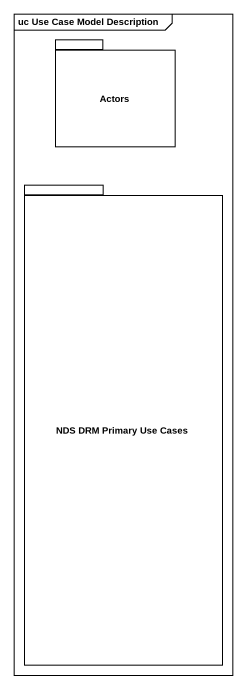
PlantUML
@startuml
mainframe uc Use Case Model Description
package Actors {
}
package "NDS DRM Primary Use Cases" as NDS_DRM_Primary_Use_Cases {
}
@enduml
